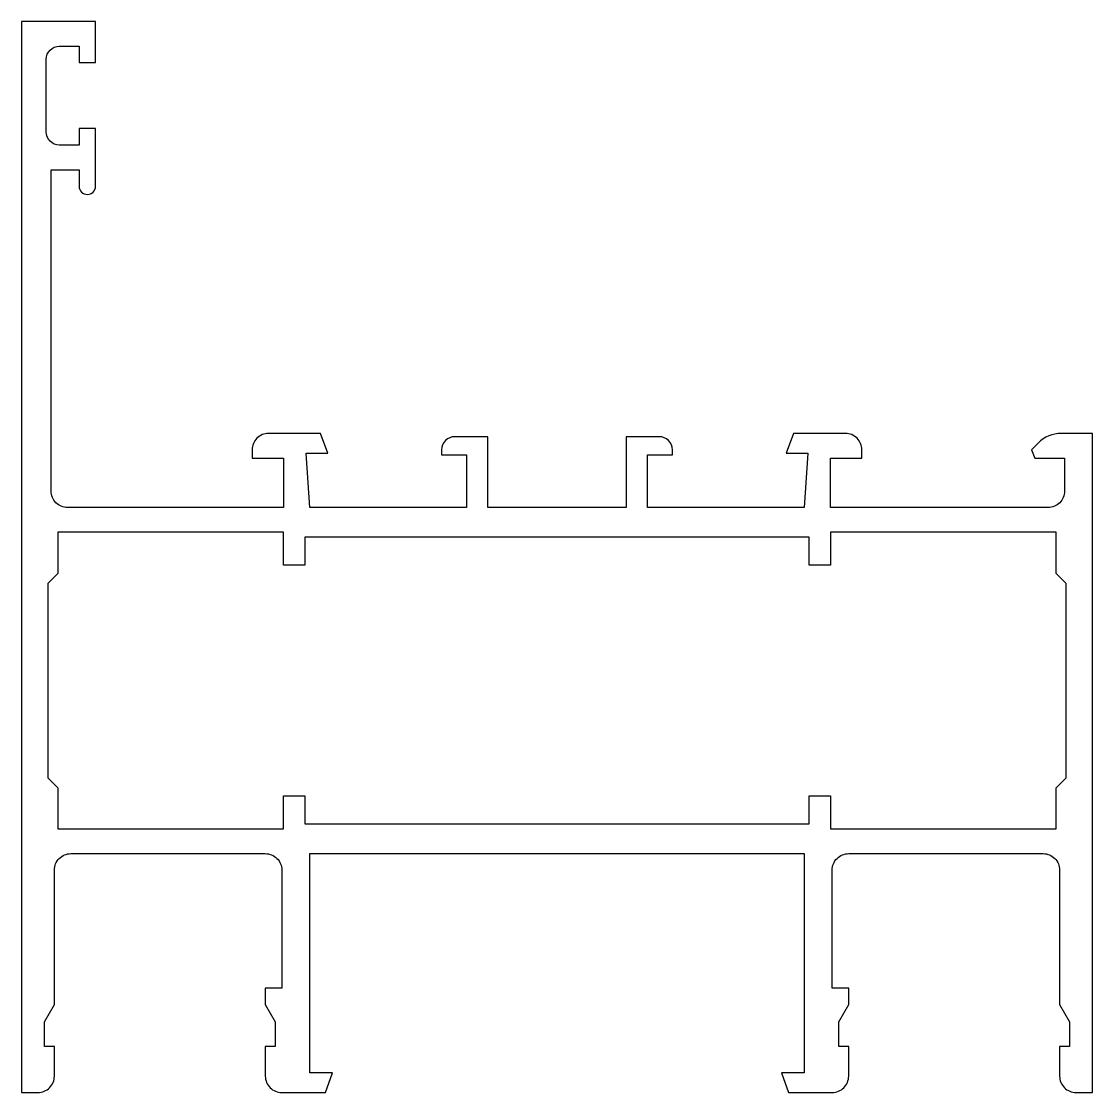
# Model space of a CAD drawing. Header units: millimetres. Extents: x 0 to 65, y 0 to 65.
import ezdxf

# ---------------------------------------------------------------- set-up
doc = ezdxf.new("R2010")
doc.units = ezdxf.units.MM

msp = doc.modelspace()

# ---------------------------------------------------------------- linework, layer by layer
for points in [[(3, 14.5), (14.8, 14.5, -0.414214), (15.8, 13.5), (15.8, 6.339), (14.8, 6.339), (14.8, 5.339), (15.4, 4.3), (15.4, 2.8), (14.8, 2.8), (14.8, 1, 0.414214), (15.8, 0), (18.449, 0), (18.886, 1.2), (17.5, 1.2), (17.5, 14.5), (47.5, 14.5), (47.5, 1.2), (46.114, 1.2), (46.551, 0), (49.2, 0, 0.414214), (50.2, 1), (50.2, 2.8), (49.6, 2.8), (49.6, 4.3), (50.2, 5.339), (50.2, 6.339), (49.2, 6.339), (49.2, 13.5, -0.414214), (50.2, 14.5), (62, 14.5, -0.414214), (63, 13.5), (63, 5.339), (63.6, 4.3), (63.6, 2.8), (63, 2.8), (63, 1, 0.414214), (64, 0), (65, 0), (65, 40), (63.104, 40, 0.198912), (61.69, 39.414), (61.288, 39.012), (61.5, 38.5), (63.3, 38.5), (63.3, 36.5, -0.414214), (62.3, 35.5), (49.1, 35.5), (49.1, 38.5), (51, 38.5), (51, 39, 0.414214), (50, 40), (46.851, 40), (46.414, 38.8), (47.721, 38.8), (47.5, 35.5), (38, 35.5), (38, 38.7), (39.5, 38.7), (39.5, 39, 0.414214), (38.7, 39.8), (36.7, 39.8), (36.7, 35.5), (28.3, 35.5), (28.3, 39.8), (26.3, 39.8, 0.414214), (25.5, 39), (25.5, 38.7), (27, 38.7), (27, 35.5), (17.5, 35.5), (17.279, 38.8), (18.586, 38.8), (18.149, 40), (15, 40, 0.414214), (14, 39), (14, 38.5), (15.9, 38.5), (15.9, 35.5), (2.8, 35.5, -0.414214), (1.8, 36.5), (1.8, 56), (3.5, 56), (3.5, 55, 1), (4.5, 55), (4.5, 58.5), (3.5, 58.5), (3.5, 57.5), (2.3, 57.5, -0.414214), (1.5, 58.3), (1.5, 62.7, -0.414214), (2.3, 63.5), (3.5, 63.5), (3.5, 62.5), (4.5, 62.5), (4.5, 65), (0, 65), (0, 0), (1, 0, 0.414214), (2, 1), (2, 2.8), (1.4, 2.8), (1.4, 4.3), (2, 5.339), (2, 13.5, -0.414214), (3, 14.5)], [(2.2, 16), (15.9, 16), (15.9, 18), (17.2, 18), (17.2, 16.3), (47.8, 16.3), (47.8, 18), (49.1, 18), (49.1, 16), (62.8, 16), (62.8, 18.5), (63.4, 19.1), (63.4, 30.9), (62.8, 31.5), (62.8, 34), (49.1, 34), (49.1, 32), (47.8, 32), (47.8, 33.7), (17.2, 33.7), (17.2, 32), (15.9, 32), (15.9, 34), (2.2, 34), (2.2, 31.5), (1.6, 30.9), (1.6, 19.1), (2.2, 18.5), (2.2, 16, 0.414214)]]:
    msp.add_lwpolyline(points, format="xyb", close=True)

doc.saveas('drawing.dxf')
